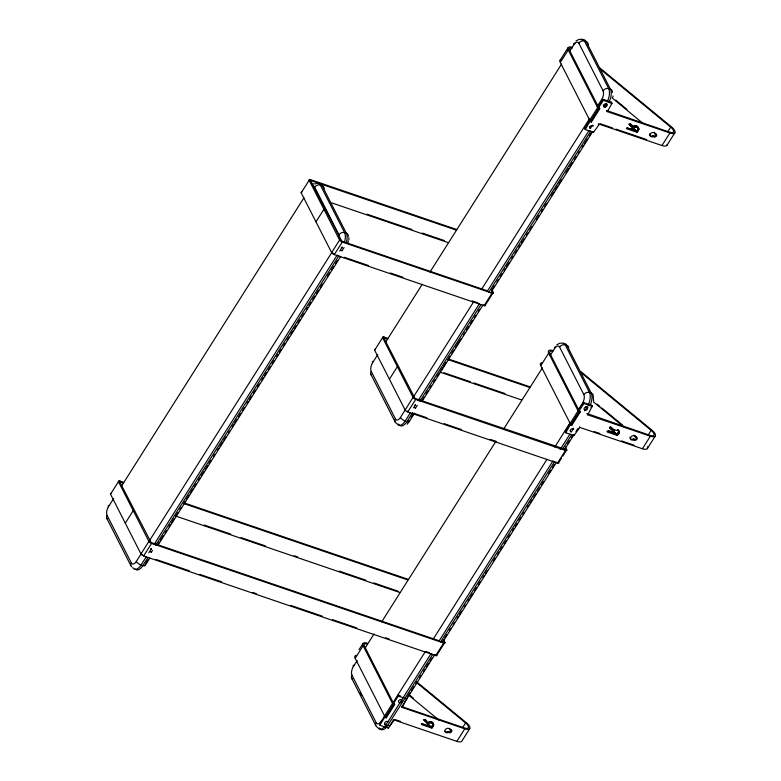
<?xml version="1.0" encoding="UTF-8"?>
<svg xmlns="http://www.w3.org/2000/svg" width="781" height="781" viewBox="0 0 781 781"><rect width="100%" height="100%" fill="white"/><g stroke="black" fill="none" stroke-linecap="round" stroke-linejoin="round"><path stroke-width="1.17" d="M431.463 727.199L433.065 724.446L432.879 722.825L433.592 725.071L431.913 728.087L421.769 724.631L421.31 723.743L431.463 727.199L431.913 728.087M619.187 431.873C617.908 427.266 619.518 433.68 617.029 434.597L617.478 435.495C623.785 427.939 611.445 432.088 610.488 427.061L609.834 428.086L615.965 433.826L607.93 431.092L607.335 432.03L617.478 435.495M637.032 132.272L626.889 128.806L627.485 127.869L635.519 130.603L629.388 124.862L630.042 123.837C630.999 128.865 643.339 124.726 637.032 132.272L636.583 131.374L638.282 128.23L637.862 126.834M348.873 239.952L348.873 237.629M612.851 97.44L612.997 95.975M593.619 401.288L593.101 394.932A4.276 3.339 -27 0 0 591.237 393.107L566.996 345.544A10.7 5.311 -71.2 0 0 563.814 343.679M600.179 68.211L671.445 126.903A8.825 3.329 32.3 0 1 675.028 132.419A8.825 3.329 32.3 0 1 669.903 132.985L607.315 111.634L611.913 103.531L611.513 102.301L603.186 99.353L597.904 107.182L599.896 108.598L591.422 121.992L589.43 120.577L584.842 128.68M611.913 103.531L603.44 100.29L598.363 108.071M384.447 716.236L379.537 723.928L380.171 725.393L388.46 728.068L394.249 720.014L456.836 741.364A8.825 3.329 32.3 0 0 461.796 741.189L469.742 728.634M379.927 724.993L384.76 717.29L384.311 716.392L386.302 717.807L394.776 704.413L392.784 702.998L425.079 651.998M416.624 681.793L466.325 722.728A8.825 3.329 32.3 0 1 469.908 728.243A8.825 3.329 32.3 0 1 464.783 728.81L402.195 707.459L406.618 698.79L398.32 696.105L393.233 703.896M571.409 424.317L579.892 410.923L580.342 411.821L571.868 425.215L569.876 423.8L565.112 431.327L565.737 432.791L574.035 435.466L579.814 427.412L642.412 448.763A8.825 3.329 32.3 0 0 647.312 446.664M569.876 423.8L570.335 424.688L565.737 432.791M580.342 411.821L578.809 411.294L583.885 403.513L592.183 406.188L587.761 414.857L650.348 436.208A8.825 3.329 32.3 0 0 655.474 435.642A8.825 3.329 32.3 0 0 651.891 430.126L580.625 371.434M559.987 60.459L567.933 47.905M440.533 649.343L437.009 654.927A2.411 0.908 32.3 0 1 435.71 655.591L143.626 555.955A2.411 0.908 32.3 0 1 140.97 553.944L110.521 494.188L118.468 481.633A2.411 0.908 32.3 0 1 119.766 480.969L123.222 482.15M486.69 302.95L485.372 305.039A2.411 0.908 32.3 0 1 484.074 305.703L334.297 254.606A2.411 0.908 32.3 0 1 331.642 252.595L301.193 192.848L309.139 180.294A2.411 0.908 32.3 0 1 310.438 179.63L456.758 229.536M119.337 483.254L120.215 481.857L119.766 480.969M107.309 519.18A4.276 3.339 -27 0 1 107.095 515.353A6.414 3.192 -71.2 0 1 108.452 506.762L113.616 498.6M121.358 486.368L303.916 197.847M125.292 523.172L133.239 510.618L134.557 511.067M315.963 221.833L323.91 209.269L325.228 209.718M131.54 566.742A4.276 3.339 -27 0 1 131.325 562.916A6.414 3.192 -71.2 0 0 136.324 561.461L141.488 553.299M149.23 541.067L332.433 251.531M143.626 555.955L151.573 543.4L119.747 481.926L123.681 483.039M334.297 254.606L342.244 242.051L310.487 180.489L456.055 230.034M146.213 556.882L141.049 565.034A10.7 5.311 -71.2 0 1 132.721 567.455M148.79 552.802L151.368 548.721M153.955 544.64L337.158 255.104M339.735 251.023L342.312 246.952M147.97 557.478L142.806 565.629A10.7 5.311 -71.2 0 1 135.084 568.968M151.192 552.382L152.48 550.341M155.712 545.245L338.915 255.699M342.137 250.603L344.07 247.548M145.754 563.433L148.331 559.352M158.006 544.064L159.304 542.024M160.593 539.983L163.17 535.912M165.103 532.847L166.392 530.807M168.979 526.736L170.268 524.695M171.556 522.655L174.134 518.574M175.432 516.534L178.009 512.463M179.942 509.397L181.231 507.357M183.818 503.286L185.107 501.246M186.395 499.205L188.973 495.125M190.261 493.084L192.848 489.013M194.137 486.973L196.07 483.917M198.647 479.837L199.936 477.796M201.234 475.756L203.812 471.675M205.1 469.645L207.678 465.564M208.976 463.524L210.909 460.468M213.486 456.387L214.775 454.347M217.362 450.266L218.651 448.226M219.939 446.195L222.517 442.114M223.805 440.074L225.748 437.018M228.325 432.938L229.614 430.897M232.191 426.816L233.49 424.786M234.778 422.746L236.711 419.68M238.644 416.624L240.577 413.569M242.52 410.513L244.453 407.448M247.03 403.377L248.319 401.336M249.608 399.296L251.55 396.24M253.483 393.175L255.416 390.119M257.349 387.064L259.292 383.998M261.869 379.927L263.158 377.887M264.447 375.846L266.38 372.791M268.322 369.725L270.255 366.67M272.188 363.614L274.121 360.549M276.708 356.478L277.997 354.437M279.286 352.397L281.219 349.341M283.161 346.276L285.094 343.22M287.027 340.165L288.96 337.109M290.893 334.043L292.836 330.988M294.125 328.947L296.058 325.892M297.991 322.836L299.933 319.771M301.866 316.715L303.799 313.659M306.377 309.579L307.665 307.538M308.964 305.498L310.897 302.442M312.83 299.387L314.763 296.321M316.705 293.265L318.638 290.21M320.571 287.144L322.504 284.089M327.669 275.937L329.602 272.872M331.534 269.816L333.477 266.76M335.41 263.705L337.343 260.639M145.305 565.268L149.825 558.132M158.211 544.884L340.77 256.363M561.471 458.213L558.825 462.401A2.411 0.908 32.3 0 1 557.527 463.065L407.75 411.977A2.411 0.908 32.3 0 1 405.095 409.966L374.646 350.21L382.592 337.656A2.411 0.908 32.3 0 1 383.891 336.992L387.347 338.173M568.256 49.925L597.641 107.602L598.959 108.051L591.012 120.606L589.694 120.157L560.309 62.48L568.256 49.925A8.825 3.329 32.3 0 1 572.317 47.28M371.434 375.202A4.276 3.339 -27 0 1 371.219 371.365A6.414 3.192 -71.2 0 1 372.586 362.774L377.74 354.623M385.482 342.39L422.257 284.274M429.989 272.042L561.588 64.062M569.974 50.814L573.85 44.693A4.276 1.611 32.3 0 1 574.894 43.238M389.416 379.195L397.363 366.64L398.681 367.09M371.219 371.365L395.459 418.928A6.414 3.192 -71.2 0 0 400.448 417.474L413.042 397.402L382.592 337.656L383.91 338.105L414.975 398.408L566.772 449.846L565.883 451.242M413.354 397.09L473.345 302.276M481.731 289.019L589.46 118.761M597.201 106.528L601.721 99.392A6.414 3.192 -71.2 0 0 603.078 90.801L578.848 43.238A6.414 3.192 -71.2 0 0 573.85 44.693M589.694 120.157L597.641 107.602M589.43 120.577L589.889 121.465L585.291 129.568L593.589 132.243L599.369 124.189L661.966 145.539A8.825 3.329 32.3 0 0 667.13 144.524M590.963 121.094L599.447 107.7L597.904 107.182M410.337 412.895L405.173 421.057A10.7 5.311 -71.2 0 1 396.855 423.478A4.276 3.339 -27 0 1 395.459 418.928M413.559 407.799L415.502 404.743M418.079 400.663L479.358 303.809M487.1 291.577L589.03 130.495M590.319 128.455L592.252 125.399M603.859 107.046L605.802 103.99M412.739 412.475L406.93 421.652A10.7 5.311 -71.2 0 1 398.613 424.083M415.316 408.404L417.259 405.339M419.836 401.268L481.116 304.414M488.857 292.172L590.787 131.091M411.167 417.415L413.11 414.36M422.14 400.087L424.073 397.021M426.006 393.966L427.939 390.91M429.882 387.854L431.171 385.814M433.748 381.733L435.037 379.693M436.979 376.637L438.912 373.582M440.845 370.516L442.778 367.46M443.423 366.445L446.01 362.364M448.587 358.284L449.876 356.243M451.808 353.188L453.751 350.132M455.684 347.067L460.839 338.915M463.426 334.834L464.715 332.794M466.647 329.738L468.58 326.683M470.523 323.617L472.456 320.561M474.389 317.506L475.678 315.465M478.265 311.385L479.554 309.344M491.805 289.976L494.383 285.895M496.97 281.824L498.258 279.783M500.191 276.728L502.124 273.662M504.067 270.607L505.356 268.566M506.644 266.526L509.222 262.455M511.809 258.374L513.097 256.334M515.03 253.278L516.963 250.213M518.896 247.157L520.195 245.117M521.483 243.076L524.061 239.006M526.638 234.925L527.936 232.884M529.869 229.829L531.802 226.763M536.322 219.627L538.9 215.556M541.477 211.475L542.766 209.435M544.708 206.379L546.641 203.324M551.152 196.187L553.739 192.106M555.027 190.066L557.605 185.985M558.893 183.945L561.48 179.874M565.991 172.738L568.568 168.657M569.866 166.617L572.444 162.536M574.377 159.48L576.31 156.425M578.252 153.359L579.541 151.329M582.118 147.248L583.407 145.207M584.696 143.167L587.283 139.086M589.216 136.031L591.149 132.975M409.429 421.291L414.594 413.139M422.336 400.907L482.97 305.068M490.712 292.836L592.633 131.755M487.139 302.247L493.319 292.485L491.649 289.224M668.067 131.306L670.713 127.118L601.311 69.968M661.966 145.539L669.903 132.985M674.862 132.809L666.915 145.364M363.136 645.75L392.521 703.417L393.839 703.866L385.892 716.421L384.574 715.972L355.189 658.305L363.136 645.75A8.825 3.329 32.3 0 1 367.197 643.105M548.701 353.149L578.086 410.826L579.404 411.275L571.458 423.829L570.14 423.38L540.755 365.703L548.701 353.149A8.825 3.329 32.3 0 1 552.763 350.503M352.202 679.05A4.276 3.339 -27 0 1 351.987 675.223A6.414 3.192 -71.2 0 1 353.344 666.632L357.22 660.511M364.961 648.279L373.992 634.006M381.733 621.774L495.915 441.324M503.647 429.081L542.356 367.919M550.097 355.677L554.617 348.541A4.276 1.611 32.3 0 1 555.662 347.086M384.574 715.972L392.521 703.417M433.465 638.751L547.003 459.316M554.744 447.083L570.228 422.609M578.614 409.361L582.48 403.24A6.414 3.192 -71.2 0 0 583.846 394.649L559.606 347.086A6.414 3.192 -71.2 0 0 554.617 348.541M570.14 423.38L578.086 410.826M592.359 406.755L591.725 405.3L583.436 402.615L578.35 410.406L578.809 411.294M385.843 716.919L394.317 703.525L392.784 702.998M431.102 653.541L385.941 724.905A10.7 5.311 -71.2 0 1 377.613 727.326A4.276 3.339 -27 0 1 376.217 722.786L351.987 675.223M438.844 641.308L553.016 460.858M560.114 449.641L569.788 434.343M571.087 432.303L573.664 428.232M584.627 410.894L587.205 406.823L588.083 407.116M432.859 654.136L387.698 725.5A10.7 5.311 -71.2 0 1 379.371 727.931M440.601 641.904L554.774 461.454M562.515 449.221L571.546 434.949M407.418 696.798L409.996 692.718M411.294 690.677L413.871 686.606M415.804 683.541L417.093 681.51M419.68 677.43L420.969 675.389M423.546 671.309L424.835 669.268M426.123 667.238L428.71 663.157M429.999 661.116L431.932 658.061M442.251 641.748L443.54 639.707M444.838 637.667L446.771 634.611M449.348 630.531L450.637 628.49M453.224 624.409L454.513 622.379M457.09 618.298L458.379 616.258M459.667 614.217L461.61 611.162M464.187 607.081L465.476 605.041M468.053 600.97L469.352 598.929M470.64 596.889L472.573 593.824M474.506 590.768L476.439 587.712M478.382 584.657L480.315 581.591M482.892 577.52L484.181 575.48M485.47 573.439L487.412 570.384M493.211 561.207L495.154 558.142M497.731 554.071L499.02 552.03M500.309 549.99L502.251 546.934M504.184 543.869L506.117 540.813M508.05 537.758L509.983 534.702M512.57 530.621L513.859 528.581M515.148 526.54L517.081 523.485M519.023 520.419L520.956 517.364M522.889 514.308L524.178 512.268M527.409 507.172L528.698 505.131M529.987 503.091L531.92 500.035M533.853 496.98L535.795 493.914M537.728 490.858L539.661 487.803M541.594 484.737L543.527 481.682M548.692 473.53L550.625 470.465M552.567 467.409L554.5 464.353M567.397 443.959L569.339 440.904M571.272 437.848L572.561 435.808M393.419 720.043L390.197 725.149A4.276 1.611 32.3 0 1 387.698 725.5L385.941 724.905A4.276 1.611 32.3 0 1 384.506 724.27M401.805 706.795L434.705 654.8M442.446 642.568L556.628 462.108M564.37 449.876L574.045 434.587M575.978 431.522L577.92 428.466M557.527 463.065L565.473 450.51A2.411 0.908 32.3 0 0 566.772 449.846L565.112 446.586M440.972 648.65L444.506 643.066M562.798 456.124L565.444 451.935M421.769 724.631L422.365 723.684L430.399 726.428L423.81 719.789L430.399 726.428M424.268 720.678L424.913 719.662L428.593 723.147L431.522 722.659L433.582 724.27M462.948 727.121L465.593 722.942L416.829 682.779M648.513 434.529L651.159 430.341L581.757 373.191M456.836 741.364L464.783 728.81M642.412 448.763L650.348 436.208M647.361 448.587L655.308 436.032M358.996 649.714L362.814 643.729M407.067 424.229L409.068 421.808M576.017 40.934L579.385 39.187M556.775 344.782L560.153 343.035M630.316 123.642L633.254 126.434L633.752 126.161M610.762 426.865L613.7 429.657L614.198 429.384M428.369 722.113L428.593 723.147M312.937 184.121L313.982 183.652M342.049 250.838L341.19 250.398M415.502 408.209L414.486 407.467M151.377 552.187L150.508 551.737M342.195 247.919L341.336 247.323M415.648 405.28L414.945 404.988M151.514 549.258L150.665 548.672M400.516 695.969C399.813 695.52 396.553 694.348 398.007 696.359M387.796 339.061L383.91 338.105M606.632 110.521L669.454 132.096A7.224 2.724 32.3 0 0 673.642 131.628A7.224 2.724 32.3 0 0 670.713 127.118M654.166 132.174A2.675 2.089 -27 0 1 654.634 133.151L655.669 133.746M655.093 134.039L655.972 134.342A1.601 1.25 -27 0 1 656.489 136.04A1.601 1.25 -27 0 1 654.38 136.851L653.502 136.548A2.675 2.089 -27 0 1 650.085 135.738A2.675 2.089 -27 0 1 652.037 132.643A2.675 2.089 -27 0 1 655.093 134.039L654.634 133.151M649.548 133.912A2.675 2.089 -27 0 0 650.495 135.787A2.675 2.089 -27 0 0 653.043 135.66L654.38 136.851M631.624 128.543L635.06 129.714L635.519 130.603M626.44 127.918L636.583 131.374M600.052 123.691L612.577 127.957M615.984 129.129L646.717 139.604M589.889 121.465L591.422 121.992M310.457 180.743L309.139 180.294L339.589 240.04A2.411 0.908 32.3 0 0 342.244 242.051L492.02 293.148A2.411 0.908 32.3 0 0 493.319 292.485L491.561 292.25L492.02 293.148L484.074 305.703L483.624 304.815M367.011 214.189L411.938 229.516M422.306 233.06L444.204 240.519M331.749 202.894L448.109 242.598M340.906 240.489L339.589 240.04L331.642 252.595L333.096 253.239M341.785 241.163L486.953 290.678M344.216 257.252L368.407 265.511M390.295 272.979L402.976 277.294M472.095 300.88L477.855 302.843M448.411 358.996L530.211 386.907M447.708 359.494L529.508 387.405M587.068 413.569L649.899 435.32A7.224 2.724 32.3 0 0 654.087 434.851A7.224 2.724 32.3 0 0 651.159 430.341M634.611 435.398A2.675 2.089 -27 0 1 635.08 436.374L636.417 437.565A1.601 1.25 -27 0 1 636.935 439.264A1.601 1.25 -27 0 1 634.826 440.074L633.947 439.771A2.675 2.089 -27 0 1 630.531 438.961A2.675 2.089 -27 0 1 632.483 435.866A2.675 2.089 -27 0 1 635.539 437.262L636.417 437.565M443.92 372.732L470.416 381.772M473.872 382.954L504.985 393.565M439.762 372.049L521.562 399.96M629.994 437.135A2.675 2.089 -27 0 0 630.941 439.01A2.675 2.089 -27 0 0 633.489 438.883L634.826 440.074M608.624 430.585L615.506 432.938L615.965 433.826M606.886 431.141L617.029 434.597M594.156 431.571L599.847 433.514M621.471 440.884L633.987 445.16M570.335 424.688L571.868 425.215M414.36 397.851L413.042 397.402A2.411 0.908 32.3 0 0 415.697 399.413L565.473 450.51L565.014 449.622M414.213 413.442L426.885 417.767M444.164 423.663L461.444 429.55M490.253 439.381L496.013 441.343M184.414 503.023L408.385 579.424M183.711 503.52L407.682 579.922M119.786 482.082L118.468 481.633L148.907 541.389A2.411 0.908 32.3 0 0 151.573 543.4L443.657 643.036A2.411 0.908 32.3 0 0 444.945 642.372L443.842 640.195M204.173 525.027L230.727 534.087M241.114 537.631L265.364 545.909M294.222 555.75L297.688 556.931M339.247 571.106L365.801 580.166M373.884 582.929L398.125 591.197M175.764 516.075L399.735 592.476M150.225 541.838L148.907 541.389L140.97 553.944L142.64 554.774M444.945 642.372L443.198 642.148L443.657 643.036L435.71 655.591L435.251 654.703M151.114 542.502L438.58 640.566M155.868 559.391L189.353 570.813M199.741 574.357L221.677 581.845M252.849 592.476L256.314 593.658M290.942 605.47L322.114 616.102M332.511 619.645L356.751 627.924M385.609 637.765L389.075 638.946M426.016 651.549L429.482 652.731M401.737 706.571L464.334 727.921A7.224 2.724 32.3 0 0 468.522 727.453A7.224 2.724 32.3 0 0 465.593 722.942M449.358 728.439A2.675 2.089 -27 0 1 449.514 728.966L450.393 729.269M449.963 729.864L450.842 730.157A1.601 1.25 -27 0 1 451.369 731.865A1.601 1.25 -27 0 1 449.26 732.676L448.382 732.373A2.675 2.089 -27 0 1 444.955 731.563A2.675 2.089 -27 0 1 446.917 728.468A2.675 2.089 -27 0 1 449.963 729.864L449.514 728.966M444.906 731.28A2.675 2.089 -27 0 0 447.923 731.485L449.26 732.676M394.932 719.506L400.624 721.449M384.76 717.29L386.302 717.807M638.751 128.806L636.749 126.112L637.208 127.01M333.848 253.718L333.311 253.425M432.205 722.21L432.244 722.894M615.672 100.075L626.928 109.34M612.128 97.967L643.075 123.457M597.055 404.07L599.876 406.384M601.751 407.926L622.379 424.923M593.511 401.961L623.521 426.68M633.84 435.173L636.652 437.487M409.615 695.119L413.364 698.214M408.883 695.334L438.893 720.053M449.212 728.546L452.023 730.86M635.06 129.714L628.939 123.964L629.388 124.862M615.506 432.938L609.385 427.187L609.834 428.086M425.196 719.467L426.67 720.863M406.393 698.126L406.618 698.79M653.043 135.66L653.502 136.548M637.53 126.522L637.979 127.42M638.292 128.074L638.731 129.129M637.198 126.317L637.784 127.283M638.262 128.357L638.692 129.363M636.915 126.18L637.521 127.137M638.194 128.631L638.643 129.519M638.136 128.777L638.594 129.675M636.437 126.014L636.896 126.903M638.038 129.011L638.487 129.91M637.911 129.256L638.37 130.144M636.193 125.946L636.642 126.834M635.929 125.887L636.378 126.786M637.755 129.539L638.204 130.427M635.666 125.858L636.115 126.747M637.638 129.724L638.087 130.612M635.383 125.839L635.841 126.727M635.099 125.839L635.558 126.737M637.394 130.095L637.852 130.993M637.286 130.261L637.745 131.149M634.826 125.868L635.285 126.756M634.553 125.907L635.002 126.805M633.498 126.288L633.947 127.176M633.371 126.356L633.83 127.254M633.254 126.434L633.713 127.323M611.279 102.077L611.738 102.965M603.371 99.382L603.83 100.271M602.668 99.646L603.127 100.534M604.865 106.031L605.324 106.919M606.837 110.472L607.14 111.068M606.866 110.746L607.315 111.634M598.412 106.977L569.574 50.374A7.224 2.724 32.3 0 1 572.288 48.061M598.295 123.72L598.666 124.462M592.72 125.224L593.179 126.112A1.874 1.464 -27 0 0 590.719 125.985A1.874 1.464 -27 0 0 590.075 128.182L589.421 126.883M592.896 131.667L593.199 132.262M584.666 128.104L585.291 129.568M635.08 436.374L635.539 437.262M633.489 438.883L633.947 439.771M617.976 429.745L618.425 430.643M618.747 431.132L619.196 432.186M617.644 429.54L618.23 430.507M618.728 431.454L619.157 432.469M618.679 431.698L619.089 432.742M618.581 432L619.04 432.889M618.484 432.235L618.933 433.133M618.357 432.479L618.816 433.367M618.201 432.762L618.65 433.65M618.083 432.947L618.532 433.836M617.839 433.318L618.298 434.207M617.732 433.484L618.191 434.373M613.944 429.511L614.393 430.399M613.817 429.579L614.276 430.477M613.7 429.657L614.159 430.546M591.725 405.3L592.183 406.188M583.817 402.605L584.276 403.494M585.623 406.481L585.926 407.067M583.114 402.869L583.573 403.757M585.467 409.547L585.77 410.142M587.214 413.549L587.585 414.291M587.312 413.969L587.761 414.857M578.858 410.201L550.019 353.598A7.224 2.724 32.3 0 1 552.733 351.284M579.512 426.826L579.814 427.412M573.322 428.74L573.625 429.335A1.874 1.464 -27 0 0 571.165 429.208A1.874 1.464 -27 0 0 570.52 431.405L570.218 430.809M574.045 434.626L574.347 435.222M573.264 434.744L573.644 435.486M565.112 431.327L565.561 432.225M313.044 186.083A6.414 3.192 -71.2 0 1 314.714 187.215L338.954 234.778A6.414 3.192 -71.2 0 1 339.413 237.834M310.438 179.63L310.887 180.518M383.891 336.992L384.34 337.88M415.248 398.525L415.697 399.413L407.75 411.977L407.301 411.079M370.75 374.089L394.991 421.652M447.923 731.485L448.382 732.373M432.586 722.493L433.631 724.622M433.172 723.889L433.611 724.944M431.942 722.074L432.401 722.962M433.143 724.172L433.562 725.188M433.065 724.446L433.523 725.344M431.629 721.937L432.088 722.825M433.016 724.602L433.465 725.49M431.317 721.829L431.776 722.728M432.908 724.836L433.367 725.725M431.063 721.761L431.522 722.659M432.791 725.071L433.25 725.969M430.809 721.712L431.258 722.601M432.625 725.354L433.084 726.252M430.536 721.673L430.995 722.571M432.508 725.549L432.967 726.437M430.263 721.664L430.721 722.552M432.274 725.92L432.723 726.808M429.98 721.664L430.438 722.552M432.166 726.086L432.625 726.974M429.706 721.683L430.155 722.581M429.423 721.732L429.882 722.62M429.159 721.79L429.609 722.689M406.481 698.761L406.784 699.356M398.251 695.197L398.71 696.096M401.795 706.444L402.195 707.459M393.292 702.802L364.454 646.199A7.224 2.724 32.3 0 1 367.168 643.876M393.243 719.692L393.546 720.287M387.776 727.492L388.079 728.087M384.808 723.704L384.955 724.007A1.874 1.464 -27 0 1 385.599 721.81A1.874 1.464 -27 0 1 388.059 721.937M379.537 723.928L379.996 724.817M359.943 692.649L361.457 695.617M351.518 677.937L375.749 725.5M107.095 515.353L131.325 562.916M106.626 518.067L130.857 565.629M110.521 494.188A2.411 0.908 32.3 0 1 111.117 493.367M136.324 561.461A4.276 1.611 32.3 0 0 141.049 565.034L142.806 565.629A4.276 1.611 32.3 0 0 145.11 564.458M346.315 242.569A10.7 5.311 -71.2 0 0 346.344 233.236L322.104 185.663A10.7 5.311 -71.2 0 0 318.921 183.808M344.558 241.964A10.7 5.311 -71.2 0 0 344.587 232.631L320.347 185.068A10.7 5.311 -71.2 0 0 317.164 183.203M348.277 236.409A4.276 3.339 -27 0 0 346.344 233.236L344.587 232.631A4.276 3.339 -27 0 0 338.954 234.778M348.199 240.831A6.414 3.192 -71.2 0 1 347.896 242.735M324.047 188.846A4.276 3.339 -27 0 0 322.104 185.663L320.347 185.068A4.276 3.339 -27 0 0 314.714 187.215M315.075 184.101A10.7 5.311 -71.2 0 1 316.139 183.506M108.452 506.762A4.276 1.611 32.3 0 1 108.627 505.424M301.193 192.848A2.411 0.908 32.3 0 1 301.788 192.028M656.177 134.029A1.601 1.25 -27 0 1 653.922 135.962M606.437 103.395A1.874 1.464 -27 0 1 605.695 105.757A1.874 1.464 -27 0 1 603.215 105.201M560.309 62.48A8.825 3.329 32.3 0 1 561.461 59.502M400.448 417.474A4.276 1.611 32.3 0 0 405.173 421.057L406.93 421.652A4.276 1.611 32.3 0 0 409.234 420.471A6.414 3.192 -71.2 0 1 408.16 421.847M609.073 102.028A10.7 5.311 -71.2 0 0 610.469 89.249L586.228 41.686A10.7 5.311 -71.2 0 0 582.021 40.124M607.315 101.423A10.7 5.311 -71.2 0 0 608.711 88.653L584.471 41.09A10.7 5.311 -71.2 0 0 580.263 39.528M612.402 92.422A4.276 3.339 -27 0 0 610.469 89.249L608.711 88.653A4.276 3.339 -27 0 0 603.078 90.801M602.454 100.398A4.276 1.611 32.3 0 1 601.721 99.392M588.171 44.859A4.276 3.339 -27 0 0 586.228 41.686L584.471 41.09A4.276 3.339 -27 0 0 578.848 43.238M372.586 362.774A4.276 1.611 32.3 0 1 372.752 361.447M374.646 350.21A2.411 0.908 32.3 0 1 375.241 349.39M591.461 407.057A4.276 1.611 32.3 0 1 591.1 407.575M589.84 405.876A10.7 5.311 -71.2 0 0 591.237 393.107L589.479 392.501A4.276 3.339 -27 0 0 583.846 394.649M588.083 405.28A10.7 5.311 -71.2 0 0 589.479 392.501L565.239 344.938A10.7 5.311 -71.2 0 0 561.031 343.376M381.216 721.332A6.414 3.192 -71.2 0 1 376.217 722.786M568.861 347.369A4.276 3.339 -27 0 0 566.996 345.544L565.239 344.938A4.276 3.339 -27 0 0 559.606 347.086M353.344 666.632A4.276 1.611 32.3 0 1 354.398 665.168M636.359 436.901A1.601 1.25 -27 0 1 634.367 439.186M540.755 365.703A8.825 3.329 32.3 0 1 541.907 362.726M451.057 729.854A1.601 1.25 -27 0 1 448.802 731.777M355.189 658.305A8.825 3.329 32.3 0 1 356.341 655.327M604.953 106.938A1.874 1.464 -27 0 0 607.13 104.683A1.874 1.464 -27 0 0 604.113 104.537A1.874 1.464 -27 0 0 604.953 106.938M585.399 410.162A1.874 1.464 -27 0 0 587.576 407.907A1.874 1.464 -27 0 0 584.559 407.76A1.874 1.464 -27 0 0 585.399 410.162M399.833 702.763A1.874 1.464 -27 0 0 402.01 700.498A1.874 1.464 -27 0 0 398.993 700.362A1.874 1.464 -27 0 0 399.833 702.763"/></g></svg>
